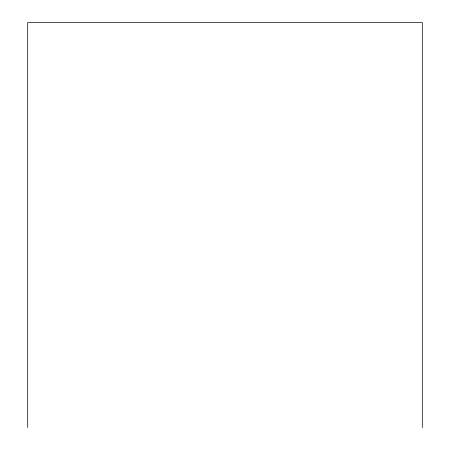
<?xml version="1.0" encoding="UTF-8"?>
<svg xmlns="http://www.w3.org/2000/svg" width="450" height="450" viewBox="0 0 450 450"><rect width="100%" height="100%" fill="white"/><g stroke="black" fill="none" stroke-linecap="round" stroke-linejoin="round"><path stroke-width="0.67" d="M422.308 427.5L422.308 22.5L27.692 22.5L27.692 427.5"/></g></svg>
